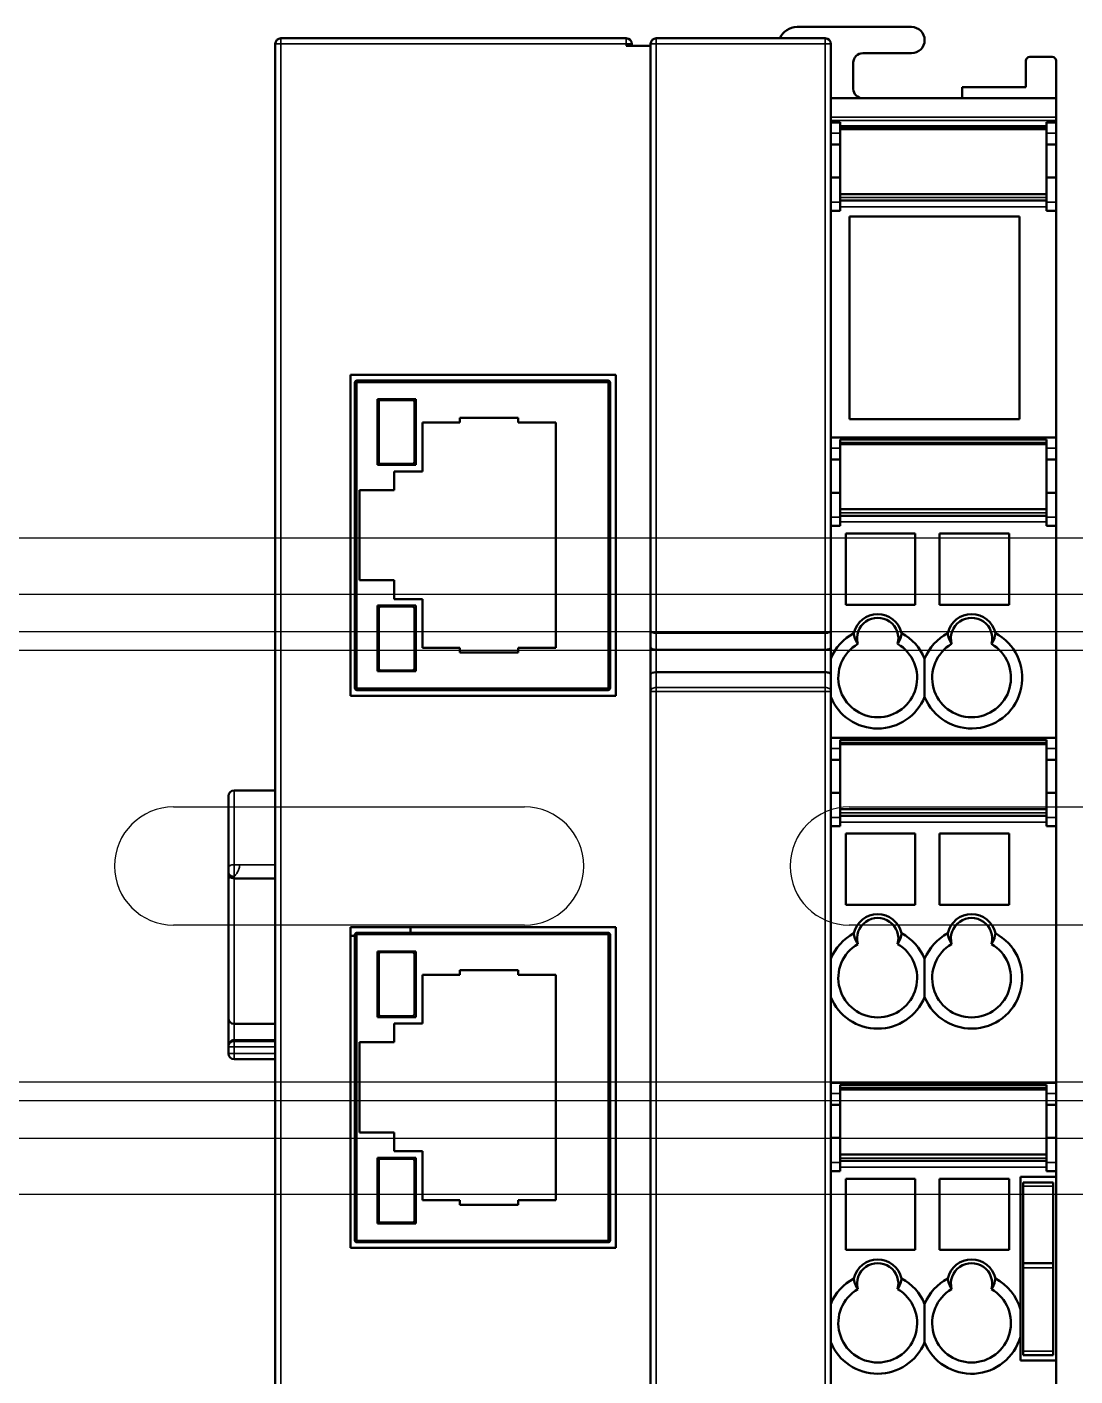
# Model space of a CAD drawing. Header units: inches. Extents: x 17 to 3130, y 15 to 659.
# Drawn here: x 1863.6 to 1919.5, y 209.4 to 281.3 of the extents above; entities that cross this region are included whole.
import ezdxf

# ---------------------------------------------------------------- set-up
doc = ezdxf.new("R2010")
doc.units = ezdxf.units.IN
doc.header["$MEASUREMENT"] = 0
doc.layers.add('Sichtbar (ISO)', color=7, linetype='Continuous', lineweight=50)
doc.layers.add('Sichtbar schmal (ISO)', color=7, linetype='Continuous', lineweight=35)

msp = doc.modelspace()

# ---------------------------------------------------------------- linework, layer by layer
at = {"color": 7, "linetype": 'Continuous', "lineweight": 25}
for p, q in [((1828.38821, 254.04604), (2076.17781, 254.04604)), ((1828.38821, 251.04604), (2076.20587, 251.04604)), ((1828.38821, 249.04604), (2076.22458, 249.04604)), ((1828.38821, 248.04604), (2076.23393, 248.04604)), ((1871.46321, 239.69604), (1890.16321, 239.69604)), ((1907.46321, 239.69604), (1926.16321, 239.69604)), ((1890.16321, 233.39604), (1871.46321, 233.39604)), ((1926.16321, 233.39604), (1907.46321, 233.39604)), ((1828.38821, 225.04604), (2076.44904, 225.04604)), ((1828.38821, 224.04604), (2076.4584, 224.04604)), ((1828.38821, 222.04604), (2076.4771, 222.04604)), ((1828.38821, 219.04604), (2076.50516, 219.04604))]:
    msp.add_line(p, q, dxfattribs=at)
for centre, start, end in [((1871.46321, 236.54604), 90, 270), ((1890.16321, 236.54604), 270, 90), ((1907.46321, 236.54604), 90, 270)]:
    msp.add_arc(centre, 3.15, start, end, dxfattribs=at)
at = {"layer": 'Sichtbar (ISO)'}
for p, q in [((1904.68052, 281.27695), (1910.78052, 281.27695)), ((1895.58052, 280.67695), (1877.18052, 280.67695)), ((1906.18052, 280.67695), (1897.18052, 280.67695)), ((1876.88052, 280.37695), (1876.88052, 182.17695)), ((1895.58052, 280.27695), (1896.88052, 280.27695)), ((1895.88052, 280.27695), (1895.88052, 280.37695)), ((1896.88052, 280.37695), (1896.88052, 249.10122)), ((1906.48052, 276.91284), (1906.48052, 280.37695)), ((1910.78052, 279.87695), (1908.18052, 279.87695)), ((1907.68052, 279.37695), (1907.68052, 277.97695)), ((1916.88052, 278.07695), (1916.88052, 279.47695)), ((1917.08052, 279.67695), (1918.28052, 279.67695)), ((1918.48052, 279.47695), (1918.48052, 277.47695)), ((1913.48052, 277.47695), (1913.48052, 278.07695)), ((1913.48052, 278.07695), (1916.88052, 278.07695)), ((1906.48052, 277.47695), (1918.48052, 277.47695)), ((1906.48052, 276.47695), (1906.48052, 276.91284)), ((1918.48052, 277.47695), (1918.48052, 276.47695)), ((1906.48052, 276.47695), (1906.48052, 276.29402)), ((1906.48052, 276.19405), (1906.48052, 276.29402)), ((1906.48052, 276.19405), (1906.48052, 276.18866)), ((1906.48052, 276.19405), (1906.98052, 276.19405)), ((1906.48052, 276.18866), (1906.48052, 275.95307)), ((1906.48052, 276.18866), (1906.98052, 276.18866)), ((1906.98052, 276.18866), (1906.98052, 276.19405)), ((1906.98052, 275.61923), (1906.98052, 276.18866)), ((1917.98052, 276.19405), (1918.48052, 276.19405)), ((1917.98052, 276.19405), (1917.98052, 276.18866)), ((1918.48052, 276.18866), (1917.98052, 276.18866)), ((1917.98052, 276.18866), (1917.98052, 275.61923)), ((1918.48052, 276.29402), (1918.48052, 276.47695)), ((1918.48052, 276.29402), (1918.48052, 276.19405)), ((1918.48052, 276.19405), (1918.48052, 276.18866)), ((1918.48052, 276.18866), (1918.48052, 275.61923)), ((1906.48052, 249.10122), (1906.48052, 275.95307)), ((1906.98052, 275.83698), (1917.98052, 275.83698)), ((1906.98052, 275.61923), (1906.98052, 275.00996)), ((1917.98052, 275.00996), (1917.98052, 275.61923)), ((1918.48052, 275.00996), (1918.48052, 275.61923)), ((1906.48052, 275.00996), (1906.98052, 275.00996)), ((1906.98052, 273.24844), (1906.98052, 275.00996)), ((1917.98052, 275.00996), (1917.98052, 273.24844)), ((1918.48052, 275.00996), (1917.98052, 275.00996)), ((1918.48052, 275.00996), (1918.48052, 273.24844)), ((1906.48052, 273.24844), (1906.98052, 273.24844)), ((1906.98052, 273.24844), (1906.98052, 271.93721)), ((1918.48052, 273.24844), (1917.98052, 273.24844)), ((1917.98052, 271.93721), (1917.98052, 273.24844)), ((1918.48052, 271.93721), (1918.48052, 273.24844)), ((1906.98052, 272.37173), (1917.98052, 272.37173)), ((1906.98052, 272.02361), (1917.98052, 272.02361)), ((1906.98052, 271.47695), (1906.98052, 271.93721)), ((1917.98052, 271.93721), (1917.98052, 271.47695)), ((1918.48052, 271.93721), (1918.48052, 271.47695)), ((1906.98052, 271.47695), (1906.48052, 271.47695)), ((1907.48052, 271.17695), (1916.53052, 271.17695)), ((1907.48052, 260.37695), (1907.48052, 271.17695)), ((1916.53052, 271.17695), (1916.53052, 260.37695)), ((1918.48052, 271.47695), (1917.98052, 271.47695)), ((1918.48052, 259.38866), (1918.48052, 271.47695)), ((1880.88052, 245.62695), (1880.88052, 262.72695)), ((1880.88052, 262.72695), (1895.03052, 262.72695)), ((1895.03052, 262.72695), (1895.03052, 245.62695)), ((1881.12052, 262.32695), (1881.12052, 246.02695)), ((1894.62052, 262.42695), (1881.22052, 262.42695)), ((1894.72052, 246.02695), (1894.72052, 262.32695)), ((1882.32052, 257.93695), (1882.32052, 261.43695)), ((1882.32052, 261.43695), (1884.37052, 261.43695)), ((1882.39552, 258.08695), (1882.39552, 261.28695)), ((1882.49552, 261.38695), (1884.19552, 261.38695)), ((1884.29552, 261.28695), (1884.29552, 258.08695)), ((1884.37052, 261.43695), (1884.37052, 257.93695)), ((1886.72052, 260.43695), (1889.82052, 260.43695)), ((1886.72052, 260.18695), (1886.72052, 260.43695)), ((1889.82052, 260.43695), (1889.82052, 260.18695)), ((1916.53052, 260.37695), (1907.48052, 260.37695)), ((1884.72052, 257.58695), (1884.72052, 260.18695)), ((1884.72052, 260.18695), (1886.72052, 260.18695)), ((1889.82052, 260.18695), (1891.82052, 260.18695)), ((1891.82052, 260.18695), (1891.82052, 248.17695)), ((1906.48052, 259.38866), (1918.48052, 259.38866)), ((1906.98052, 259.27948), (1917.98052, 259.27948)), ((1906.98052, 258.81923), (1906.98052, 259.27948)), ((1906.98052, 259.03698), (1917.98052, 259.03698)), ((1917.98052, 259.27948), (1917.98052, 258.81923)), ((1918.48052, 258.81923), (1918.48052, 259.38866)), ((1906.48052, 258.20996), (1906.98052, 258.20996)), ((1906.98052, 258.81923), (1906.98052, 258.20996)), ((1906.98052, 256.44844), (1906.98052, 258.20996)), ((1917.98052, 258.20996), (1917.98052, 258.81923)), ((1917.98052, 258.20996), (1917.98052, 256.44844)), ((1918.48052, 258.20996), (1917.98052, 258.20996)), ((1918.48052, 258.20996), (1918.48052, 258.81923)), ((1918.48052, 258.20996), (1918.48052, 256.44844)), ((1884.37052, 257.93695), (1882.32052, 257.93695)), ((1884.19552, 257.98695), (1882.49552, 257.98695)), ((1883.22052, 256.58695), (1883.22052, 257.58695)), ((1883.22052, 257.58695), (1884.72052, 257.58695)), ((1881.37052, 251.77695), (1881.37052, 256.58695)), ((1881.37052, 256.58695), (1883.22052, 256.58695)), ((1906.48052, 256.44844), (1906.98052, 256.44844)), ((1906.98052, 256.44844), (1906.98052, 255.13721)), ((1917.98052, 255.13721), (1917.98052, 256.44844)), ((1918.48052, 256.44844), (1917.98052, 256.44844)), ((1918.48052, 255.13721), (1918.48052, 256.44844)), ((1906.98052, 255.57173), (1917.98052, 255.57173)), ((1906.98052, 254.67695), (1906.48052, 254.67695)), ((1906.98052, 255.22361), (1917.98052, 255.22361)), ((1906.98052, 254.67695), (1906.98052, 255.13721)), ((1917.98052, 255.13721), (1917.98052, 254.67695)), ((1918.48052, 254.67695), (1917.98052, 254.67695)), ((1918.48052, 255.13721), (1918.48052, 254.67695)), ((1918.48052, 243.38866), (1918.48052, 254.67695)), ((1907.28052, 250.47695), (1907.28052, 254.27695)), ((1907.28052, 254.27695), (1910.98052, 254.27695)), ((1910.98052, 254.27695), (1910.98052, 250.47695)), ((1912.28052, 250.47695), (1912.28052, 254.27695)), ((1912.28052, 254.27695), (1915.98052, 254.27695)), ((1915.98052, 254.27695), (1915.98052, 250.47695)), ((1883.22052, 251.77695), (1881.37052, 251.77695)), ((1883.22052, 250.77695), (1883.22052, 251.77695)), ((1882.32052, 246.92695), (1882.32052, 250.42695)), ((1882.32052, 250.42695), (1884.37052, 250.42695)), ((1882.49552, 250.37695), (1884.19552, 250.37695)), ((1884.72052, 250.77695), (1883.22052, 250.77695)), ((1884.37052, 250.42695), (1884.37052, 246.92695)), ((1884.72052, 248.17695), (1884.72052, 250.77695)), ((1910.98052, 250.47695), (1907.28052, 250.47695)), ((1915.98052, 250.47695), (1912.28052, 250.47695)), ((1882.39552, 247.07695), (1882.39552, 250.27695)), ((1884.29552, 250.27695), (1884.29552, 247.07695)), ((1896.88052, 249.10122), (1896.88052, 248.20122)), ((1906.18052, 248.97695), (1897.18052, 248.97695)), ((1906.48052, 248.20122), (1906.48052, 249.10122)), ((1886.72052, 248.17695), (1884.72052, 248.17695)), ((1886.72052, 247.92695), (1886.72052, 248.17695)), ((1889.82052, 248.17695), (1889.82052, 247.92695)), ((1891.82052, 248.17695), (1889.82052, 248.17695)), ((1896.88052, 248.20122), (1896.88052, 246.75269)), ((1906.48052, 246.75269), (1906.48052, 248.20122)), ((1889.82052, 247.92695), (1886.72052, 247.92695)), ((1906.18052, 248.07695), (1897.18052, 248.07695)), ((1911.48052, 245.55715), (1911.48052, 247.59676)), ((1884.37052, 246.92695), (1882.32052, 246.92695)), ((1884.19552, 246.97695), (1882.49552, 246.97695)), ((1896.88052, 246.75269), (1896.88052, 245.85692)), ((1906.18052, 246.87695), (1897.18052, 246.87695)), ((1906.48052, 245.85692), (1906.48052, 246.75269)), ((1895.03052, 245.62695), (1880.88052, 245.62695)), ((1881.22052, 245.92695), (1894.62052, 245.92695)), ((1896.88052, 183.52692), (1896.88052, 245.85692)), ((1906.48052, 245.85692), (1906.48052, 183.52692)), ((1906.48052, 243.38866), (1918.48052, 243.38866)), ((1906.98052, 243.27948), (1917.98052, 243.27948)), ((1906.98052, 242.81923), (1906.98052, 243.27948)), ((1917.98052, 243.27948), (1917.98052, 242.81923)), ((1918.48052, 242.81923), (1918.48052, 243.38866)), ((1906.98052, 243.03698), (1917.98052, 243.03698)), ((1906.98052, 242.81923), (1906.98052, 242.20996)), ((1917.98052, 242.20996), (1917.98052, 242.81923)), ((1918.48052, 242.20996), (1918.48052, 242.81923)), ((1906.48052, 242.20996), (1906.98052, 242.20996)), ((1906.98052, 240.44844), (1906.98052, 242.20996)), ((1917.98052, 242.20996), (1917.98052, 240.44844)), ((1918.48052, 242.20996), (1917.98052, 242.20996)), ((1918.48052, 242.20996), (1918.48052, 240.44844)), ((1874.38052, 236.477), (1874.38052, 240.27695)), ((1874.68052, 240.57695), (1876.88052, 240.57695)), ((1906.48052, 240.44844), (1906.98052, 240.44844)), ((1906.98052, 240.44844), (1906.98052, 239.13721)), ((1917.98052, 239.13721), (1917.98052, 240.44844)), ((1918.48052, 240.44844), (1917.98052, 240.44844)), ((1918.48052, 239.13721), (1918.48052, 240.44844)), ((1906.98052, 239.57173), (1917.98052, 239.57173)), ((1906.98052, 239.22361), (1917.98052, 239.22361)), ((1906.98052, 238.67695), (1906.98052, 239.13721)), ((1917.98052, 239.13721), (1917.98052, 238.67695)), ((1918.48052, 239.13721), (1918.48052, 238.67695)), ((1906.98052, 238.67695), (1906.48052, 238.67695)), ((1907.28052, 234.47695), (1907.28052, 238.27695)), ((1907.28052, 238.27695), (1910.98052, 238.27695)), ((1910.98052, 238.27695), (1910.98052, 234.47695)), ((1912.28052, 234.47695), (1912.28052, 238.27695)), ((1912.28052, 238.27695), (1915.98052, 238.27695)), ((1915.98052, 238.27695), (1915.98052, 234.47695)), ((1918.48052, 238.67695), (1917.98052, 238.67695)), ((1918.48052, 224.98866), (1918.48052, 238.67695)), ((1874.38052, 236.477), (1874.38052, 236.22967)), ((1874.38052, 236.18714), (1874.38052, 236.22967)), ((1874.38052, 236.18714), (1874.38052, 235.80854)), ((1874.38052, 228.42695), (1874.38052, 235.80854)), ((1874.68052, 235.88714), (1876.88052, 235.88714)), ((1910.98052, 234.47695), (1907.28052, 234.47695)), ((1915.98052, 234.47695), (1912.28052, 234.47695)), ((1880.88052, 233.28695), (1895.03052, 233.28695)), ((1880.88052, 216.18695), (1880.88052, 233.28695)), ((1884.08052, 232.98695), (1884.08052, 233.28695)), ((1895.03052, 233.28695), (1895.03052, 216.18695)), ((1880.88052, 232.81815), (1881.12052, 232.81815)), ((1881.12052, 232.88695), (1881.12052, 216.58695)), ((1894.62052, 232.98695), (1881.22052, 232.98695)), ((1894.72052, 216.58695), (1894.72052, 232.88695)), ((1882.32052, 228.49695), (1882.32052, 231.99695)), ((1882.32052, 231.99695), (1884.37052, 231.99695)), ((1882.39552, 228.64695), (1882.39552, 231.84695)), ((1882.49552, 231.94695), (1884.19552, 231.94695)), ((1884.29552, 231.84695), (1884.29552, 228.64695)), ((1884.37052, 231.99695), (1884.37052, 228.49695)), ((1911.48052, 229.55715), (1911.48052, 231.59676)), ((1886.72052, 230.99695), (1889.82052, 230.99695)), ((1886.72052, 230.74695), (1886.72052, 230.99695)), ((1889.82052, 230.99695), (1889.82052, 230.74695)), ((1884.72052, 228.14695), (1884.72052, 230.74695)), ((1884.72052, 230.74695), (1886.72052, 230.74695)), ((1889.82052, 230.74695), (1891.82052, 230.74695)), ((1891.82052, 230.74695), (1891.82052, 218.73695)), ((1874.38052, 228.42695), (1874.38052, 226.98953)), ((1876.88052, 228.12695), (1874.68052, 228.12695)), ((1884.37052, 228.49695), (1882.32052, 228.49695)), ((1884.19552, 228.54695), (1882.49552, 228.54695)), ((1883.22052, 227.14695), (1883.22052, 228.14695)), ((1883.22052, 228.14695), (1884.72052, 228.14695)), ((1874.38052, 226.98953), (1874.38052, 226.89902)), ((1874.38052, 226.89902), (1874.38052, 226.54509)), ((1881.37052, 222.33695), (1881.37052, 227.14695)), ((1881.37052, 227.14695), (1883.22052, 227.14695)), ((1874.68052, 226.24509), (1876.88052, 226.24509)), ((1906.48052, 224.98866), (1918.48052, 224.98866)), ((1906.98052, 224.87948), (1917.98052, 224.87948)), ((1906.98052, 224.41923), (1906.98052, 224.87948)), ((1906.98052, 224.63698), (1917.98052, 224.63698)), ((1906.98052, 224.41923), (1906.98052, 223.80996)), ((1917.98052, 224.87948), (1917.98052, 224.41923)), ((1917.98052, 223.80996), (1917.98052, 224.41923)), ((1918.48052, 224.41923), (1918.48052, 224.98866)), ((1918.48052, 223.80996), (1918.48052, 224.41923)), ((1906.48052, 223.80996), (1906.98052, 223.80996)), ((1906.98052, 222.04844), (1906.98052, 223.80996)), ((1917.98052, 223.80996), (1917.98052, 222.04844)), ((1918.48052, 223.80996), (1917.98052, 223.80996)), ((1918.48052, 223.80996), (1918.48052, 222.04844)), ((1883.22052, 222.33695), (1881.37052, 222.33695)), ((1883.22052, 221.33695), (1883.22052, 222.33695)), ((1906.48052, 222.04844), (1906.98052, 222.04844)), ((1906.98052, 222.04844), (1906.98052, 220.73721)), ((1917.98052, 220.73721), (1917.98052, 222.04844)), ((1918.48052, 222.04844), (1917.98052, 222.04844)), ((1918.48052, 220.73721), (1918.48052, 222.04844)), ((1882.32052, 217.48695), (1882.32052, 220.98695)), ((1882.32052, 220.98695), (1884.37052, 220.98695)), ((1882.39552, 217.63695), (1882.39552, 220.83695)), ((1882.49552, 220.93695), (1884.19552, 220.93695)), ((1884.72052, 221.33695), (1883.22052, 221.33695)), ((1884.29552, 220.83695), (1884.29552, 217.63695)), ((1884.37052, 220.98695), (1884.37052, 217.48695)), ((1884.72052, 218.73695), (1884.72052, 221.33695)), ((1906.98052, 221.17173), (1917.98052, 221.17173)), ((1906.98052, 220.82361), (1917.98052, 220.82361)), ((1906.98052, 220.27695), (1906.48052, 220.27695)), ((1906.98052, 220.27695), (1906.98052, 220.73721)), ((1917.98052, 220.73721), (1917.98052, 220.27695)), ((1918.48052, 220.27695), (1917.98052, 220.27695)), ((1918.48052, 220.73721), (1918.48052, 220.27695)), ((1918.48052, 219.97695), (1918.48052, 220.27695)), ((1907.28052, 216.07695), (1907.28052, 219.87695)), ((1907.28052, 219.87695), (1910.98052, 219.87695)), ((1910.98052, 219.87695), (1910.98052, 216.07695)), ((1912.28052, 216.07695), (1912.28052, 219.87695)), ((1912.28052, 219.87695), (1915.98052, 219.87695)), ((1915.98052, 219.87695), (1915.98052, 216.07695)), ((1916.58052, 212.90497), (1916.58052, 219.97695)), ((1916.58052, 219.97695), (1918.48052, 219.97695)), ((1916.73052, 219.47695), (1916.73052, 219.67695)), ((1916.73052, 219.67695), (1918.33052, 219.67695)), ((1916.73052, 219.47695), (1916.73052, 215.37695)), ((1918.33052, 219.67695), (1918.33052, 219.47695)), ((1918.33052, 215.37695), (1918.33052, 219.47695)), ((1918.48052, 219.97695), (1918.48052, 210.17695)), ((1886.72052, 218.73695), (1884.72052, 218.73695)), ((1886.72052, 218.48695), (1886.72052, 218.73695)), ((1889.82052, 218.73695), (1889.82052, 218.48695)), ((1891.82052, 218.73695), (1889.82052, 218.73695)), ((1889.82052, 218.48695), (1886.72052, 218.48695)), ((1884.37052, 217.48695), (1882.32052, 217.48695)), ((1884.19552, 217.53695), (1882.49552, 217.53695)), ((1881.22052, 216.48695), (1894.62052, 216.48695)), ((1895.03052, 216.18695), (1880.88052, 216.18695)), ((1910.98052, 216.07695), (1907.28052, 216.07695)), ((1915.98052, 216.07695), (1912.28052, 216.07695)), ((1916.73052, 215.12695), (1916.73052, 215.37695)), ((1916.73052, 215.37695), (1918.33052, 215.37695)), ((1916.73052, 215.12695), (1916.73052, 210.67695)), ((1918.33052, 215.37695), (1918.33052, 215.12695)), ((1918.33052, 210.67695), (1918.33052, 215.12695)), ((1911.48052, 211.15715), (1911.48052, 213.19676)), ((1916.58052, 210.17695), (1916.58052, 211.44894)), ((1918.48052, 210.17695), (1916.58052, 210.17695)), ((1916.73052, 210.47695), (1916.73052, 210.67695)), ((1918.33052, 210.47695), (1916.73052, 210.47695)), ((1918.33052, 210.67695), (1918.33052, 210.47695)), ((1918.48052, 206.58866), (1918.48052, 210.17695))]:
    msp.add_line(p, q, dxfattribs=at)
for centre, radius, start, end in [((1904.68052, 280.27695), 1, 90, 156.4218215), ((1910.78052, 280.57695), 0.7, 270, 90), ((1877.18052, 280.37695), 0.3, 90, 180), ((1895.58052, 280.37695), 0.3, 0, 90), ((1897.18052, 280.37695), 0.3, 90, 180), ((1906.18052, 280.37695), 0.3, 0, 90), ((1908.18052, 279.37695), 0.5, 90, 180), ((1917.08052, 279.47695), 0.2, 90, 180), ((1918.28052, 279.47695), 0.2, 0, 90), ((1908.18052, 277.97695), 0.5, 180, 270), ((1881.22052, 262.32695), 0.1, 90, 180), ((1894.62052, 262.32695), 0.1, 0, 90), ((1882.49552, 261.28695), 0.1, 90, 180), ((1884.19552, 261.28695), 0.1, 0, 90), ((1882.49552, 258.08695), 0.1, 180, 270), ((1884.19552, 258.08695), 0.1, 270, 0), ((1882.49552, 250.27695), 0.1, 90, 180), ((1884.19552, 250.27695), 0.1, 0, 90), ((1908.98052, 248.67695), 1.3, 12.5885798, 167.4114202), ((1908.98052, 248.67695), 1.1, 344.816886, 195.183114), ((1913.98052, 248.67695), 1.3, 12.5885798, 167.4114202), ((1913.98052, 248.67695), 1.1, 344.816886, 195.183114), ((1908.98052, 246.57695), 2.7, 118.0282452, 157.8083934), ((1908.98052, 246.57695), 2.7, 22.1916066, 61.9717548), ((1913.98052, 246.57695), 2.7, 202.1916066, 61.9717548), ((1913.98052, 246.57695), 2.7, 118.0282452, 157.8083934), ((1908.98052, 246.57695), 2.1, 120.3662281, 59.6337719), ((1913.98052, 246.57695), 2.1, 120.3662281, 59.6337719), ((1882.49552, 247.07695), 0.1, 180, 270), ((1884.19552, 247.07695), 0.1, 270, 0), ((1881.22052, 246.02695), 0.1, 180, 270), ((1894.62052, 246.02695), 0.1, 270, 0), ((1908.98052, 246.57695), 2.7, 202.1916066, 337.8083934), ((1874.68052, 240.27695), 0.3, 90, 180), ((1874.68052, 236.18714), 0.3, 180, 270), ((1908.98052, 232.67695), 1.3, 12.5885798, 167.4114202), ((1908.98052, 232.67695), 1.1, 344.816886, 195.183114), ((1913.98052, 232.67695), 1.3, 12.5885798, 167.4114202), ((1913.98052, 232.67695), 1.1, 344.816886, 195.183114), ((1881.22052, 232.88695), 0.1, 90, 180), ((1894.62052, 232.88695), 0.1, 0, 90), ((1908.98052, 230.57695), 2.7, 118.0282452, 157.8083934), ((1908.98052, 230.57695), 2.1, 120.3662281, 59.6337719), ((1908.98052, 230.57695), 2.7, 22.1916066, 61.9717548), ((1913.98052, 230.57695), 2.7, 202.1916066, 61.9717548), ((1913.98052, 230.57695), 2.7, 118.0282452, 157.8083934), ((1913.98052, 230.57695), 2.1, 120.3662281, 59.6337719), ((1882.49552, 231.84695), 0.1, 90, 180), ((1884.19552, 231.84695), 0.1, 0, 90), ((1908.98052, 230.57695), 2.7, 202.1916066, 337.8083934), ((1874.68052, 228.42695), 0.3, 180, 270), ((1882.49552, 228.64695), 0.1, 180, 270), ((1884.19552, 228.64695), 0.1, 270, 0), ((1874.68052, 226.54509), 0.3, 180, 270), ((1882.49552, 220.83695), 0.1, 90, 180), ((1884.19552, 220.83695), 0.1, 0, 90), ((1882.49552, 217.63695), 0.1, 180, 270), ((1884.19552, 217.63695), 0.1, 270, 0), ((1881.22052, 216.58695), 0.1, 180, 270), ((1894.62052, 216.58695), 0.1, 270, 0), ((1908.98052, 214.27695), 1.3, 12.5885798, 167.4114202), ((1908.98052, 214.27695), 1.1, 344.816886, 195.183114), ((1913.98052, 214.27695), 1.3, 12.5885798, 167.4114202), ((1913.98052, 214.27695), 1.1, 344.816886, 195.183114), ((1908.98052, 212.17695), 2.7, 118.0282452, 157.8083934), ((1908.98052, 212.17695), 2.7, 22.1916066, 61.9717548), ((1913.98052, 212.17695), 2.7, 118.0282452, 157.8083934), ((1913.98052, 212.17695), 2.7, 15.642471, 61.9717548), ((1908.98052, 212.17695), 2.1, 120.3662281, 59.6337719), ((1913.98052, 212.17695), 2.1, 120.3662281, 59.6337719), ((1913.98052, 212.17695), 2.7, 202.1916066, 344.357529), ((1908.98052, 212.17695), 2.7, 202.1916066, 337.8083934)]:
    msp.add_arc(centre, radius, start, end, dxfattribs=at)
for centre, major_axis, start_param, end_param in [((1897.18052, 249.10122), (-0.3, 0), 0, 1.57079633), ((1906.18052, 249.10122), (0.3, 0), 4.71238898, 6.28318531), ((1897.18052, 248.20122), (0.3, 0), 3.14159265, 4.71238898), ((1906.18052, 248.20122), (-0.3, 0), 1.57079633, 3.14159265), ((1897.18052, 246.75269), (0.3, 0), 1.57079633, 3.14159265), ((1906.18052, 246.75269), (-0.3, 0), 3.14159265, 4.71238898)]:
    msp.add_ellipse(centre, major_axis=major_axis, ratio=0.41421356, start_param=start_param, end_param=end_param, dxfattribs=at)
for points, knots in [([(1907.91892, 248.38886), (1907.90222, 248.41306), (1907.88669, 248.4375), (1907.78805, 248.60527), (1907.72881, 248.77728), (1907.71177, 248.96029)], [0.3009031025, 0.3009031025, 0.3009031025, 0.3009031025, 0.3129290208, 0.3129290208, 0.3834743236, 0.3834743236, 0.3834743236, 0.3834743236]), ([(1910.24927, 248.96029), (1910.23223, 248.77728), (1910.17299, 248.60527), (1910.08872, 248.46193), (1910.07436, 248.4375), (1910.05882, 248.41306), (1910.04212, 248.38886)], [-0.0705453029, -0.0705453029, -0.0705453029, -0.0705453029, 0, 0, 0, 0.0120259184, 0.0120259184, 0.0120259184, 0.0120259184]), ([(1912.91892, 248.38886), (1912.90222, 248.41306), (1912.88669, 248.4375), (1912.78805, 248.60527), (1912.72881, 248.77728), (1912.71177, 248.96029)], [0.3009031025, 0.3009031025, 0.3009031025, 0.3009031025, 0.3129290208, 0.3129290208, 0.3834743236, 0.3834743236, 0.3834743236, 0.3834743236]), ([(1915.24927, 248.96029), (1915.23223, 248.77728), (1915.17299, 248.60527), (1915.08872, 248.46193), (1915.07436, 248.4375), (1915.05882, 248.41306), (1915.04212, 248.38886)], [-0.0705453029, -0.0705453029, -0.0705453029, -0.0705453029, 0, 0, 0, 0.0120259184, 0.0120259184, 0.0120259184, 0.0120259184]), ([(1907.91892, 232.38886), (1907.90222, 232.41306), (1907.88669, 232.4375), (1907.78805, 232.60527), (1907.72881, 232.77728), (1907.71177, 232.96029)], [0.3009031025, 0.3009031025, 0.3009031025, 0.3009031025, 0.3129290208, 0.3129290208, 0.3834743236, 0.3834743236, 0.3834743236, 0.3834743236]), ([(1910.24927, 232.96029), (1910.23223, 232.77728), (1910.17299, 232.60527), (1910.08872, 232.46193), (1910.07436, 232.4375), (1910.05882, 232.41306), (1910.04212, 232.38886)], [-0.0705453029, -0.0705453029, -0.0705453029, -0.0705453029, 0, 0, 0, 0.0120259184, 0.0120259184, 0.0120259184, 0.0120259184]), ([(1912.91892, 232.38886), (1912.90222, 232.41306), (1912.88669, 232.4375), (1912.78805, 232.60527), (1912.72881, 232.77728), (1912.71177, 232.96029)], [0.3009031025, 0.3009031025, 0.3009031025, 0.3009031025, 0.3129290208, 0.3129290208, 0.3834743236, 0.3834743236, 0.3834743236, 0.3834743236]), ([(1915.24927, 232.96029), (1915.23223, 232.77728), (1915.17299, 232.60527), (1915.08872, 232.46193), (1915.07436, 232.4375), (1915.05882, 232.41306), (1915.04212, 232.38886)], [-0.0705453029, -0.0705453029, -0.0705453029, -0.0705453029, 0, 0, 0, 0.0120259184, 0.0120259184, 0.0120259184, 0.0120259184]), ([(1907.91892, 213.98886), (1907.90222, 214.01306), (1907.88669, 214.0375), (1907.78805, 214.20527), (1907.72881, 214.37728), (1907.71177, 214.56029)], [0.3009031025, 0.3009031025, 0.3009031025, 0.3009031025, 0.3129290208, 0.3129290208, 0.3834743236, 0.3834743236, 0.3834743236, 0.3834743236]), ([(1910.24927, 214.56029), (1910.23223, 214.37728), (1910.17299, 214.20527), (1910.08872, 214.06193), (1910.07436, 214.0375), (1910.05882, 214.01306), (1910.04212, 213.98886)], [-0.0705453029, -0.0705453029, -0.0705453029, -0.0705453029, 0, 0, 0, 0.0120259184, 0.0120259184, 0.0120259184, 0.0120259184]), ([(1912.91892, 213.98886), (1912.90222, 214.01306), (1912.88669, 214.0375), (1912.78805, 214.20527), (1912.72881, 214.37728), (1912.71177, 214.56029)], [0.3009031025, 0.3009031025, 0.3009031025, 0.3009031025, 0.3129290208, 0.3129290208, 0.3834743236, 0.3834743236, 0.3834743236, 0.3834743236]), ([(1915.24927, 214.56029), (1915.23223, 214.37728), (1915.17299, 214.20527), (1915.08872, 214.06193), (1915.07436, 214.0375), (1915.05882, 214.01306), (1915.04212, 213.98886)], [-0.0705453029, -0.0705453029, -0.0705453029, -0.0705453029, 0, 0, 0, 0.0120259184, 0.0120259184, 0.0120259184, 0.0120259184])]:
    msp.add_open_spline(points, degree=3, knots=knots, dxfattribs=at)
msp.add_rational_spline([(1916.58052, 212.90497), (1916.58052, 212.17695), (1916.58052, 211.44894)], [1, 1.03846153846, 1], degree=2, dxfattribs=at)
at = {"layer": 'Sichtbar schmal (ISO)'}
for p, q in [((1877.18052, 280.67695), (1877.18052, 280.37695)), ((1895.58052, 280.37695), (1895.58052, 280.67695)), ((1897.18052, 280.37695), (1897.18052, 280.67695)), ((1906.18052, 280.37695), (1906.18052, 280.67695)), ((1877.18052, 280.37695), (1876.88052, 280.37695)), ((1877.18052, 280.37695), (1895.58052, 280.37695)), ((1877.18052, 182.17695), (1877.18052, 280.37695)), ((1895.58052, 280.37695), (1895.58052, 280.27695)), ((1895.58052, 280.37695), (1895.88052, 280.37695)), ((1896.88052, 280.37695), (1897.18052, 280.37695)), ((1897.18052, 248.97695), (1897.18052, 280.37695)), ((1897.18052, 280.37695), (1906.18052, 280.37695)), ((1906.18052, 280.37695), (1906.18052, 248.97695)), ((1906.48052, 280.37695), (1906.18052, 280.37695)), ((1906.48052, 276.47695), (1918.48052, 276.47695)), ((1906.48052, 276.29402), (1918.48052, 276.29402)), ((1906.48052, 275.61923), (1906.98052, 275.61923)), ((1906.98052, 276.00629), (1917.98052, 276.00629)), ((1906.98052, 275.93002), (1917.98052, 275.93002)), ((1918.48052, 275.61923), (1917.98052, 275.61923)), ((1906.48052, 271.93721), (1906.98052, 271.93721)), ((1906.98052, 272.17971), (1917.98052, 272.17971)), ((1918.48052, 271.93721), (1917.98052, 271.93721)), ((1906.98052, 271.69211), (1917.98052, 271.69211)), ((1881.22052, 262.32695), (1881.12052, 262.32695)), ((1881.22052, 262.42695), (1881.22052, 262.32695)), ((1881.22052, 262.32695), (1894.62052, 262.32695)), ((1881.22052, 246.02695), (1881.22052, 262.32695)), ((1894.62052, 262.32695), (1894.62052, 262.42695)), ((1894.62052, 262.32695), (1894.62052, 246.02695)), ((1894.72052, 262.32695), (1894.62052, 262.32695)), ((1906.98052, 259.13002), (1917.98052, 259.13002)), ((1906.48052, 258.81923), (1906.98052, 258.81923)), ((1918.48052, 258.81923), (1917.98052, 258.81923)), ((1906.98052, 255.37971), (1917.98052, 255.37971)), ((1906.48052, 255.13721), (1906.98052, 255.13721)), ((1906.98052, 254.89211), (1917.98052, 254.89211)), ((1918.48052, 255.13721), (1917.98052, 255.13721)), ((1897.18052, 248.07695), (1897.18052, 248.97695)), ((1906.18052, 248.97695), (1906.18052, 248.07695)), ((1897.18052, 246.87695), (1897.18052, 248.07695)), ((1906.18052, 248.07695), (1906.18052, 246.87695)), ((1897.18052, 246.06905), (1897.18052, 246.87695)), ((1906.18052, 246.87695), (1906.18052, 246.06905)), ((1881.12052, 246.02695), (1881.22052, 246.02695)), ((1894.62052, 246.02695), (1881.22052, 246.02695)), ((1881.22052, 246.02695), (1881.22052, 245.92695)), ((1894.62052, 245.92695), (1894.62052, 246.02695)), ((1894.62052, 246.02695), (1894.72052, 246.02695)), ((1906.18052, 246.06905), (1897.18052, 246.06905)), ((1897.18052, 245.85535), (1897.18052, 246.06905)), ((1906.18052, 246.06905), (1906.18052, 245.85535)), ((1897.18052, 245.85535), (1897.18052, 183.46515)), ((1897.18052, 245.85535), (1906.18052, 245.85535)), ((1906.18052, 183.46515), (1906.18052, 245.85535)), ((1906.98052, 243.13002), (1917.98052, 243.13002)), ((1906.48052, 242.81923), (1906.98052, 242.81923)), ((1918.48052, 242.81923), (1917.98052, 242.81923)), ((1874.68052, 240.57695), (1874.68052, 236.61179)), ((1906.48052, 239.13721), (1906.98052, 239.13721)), ((1906.98052, 239.37971), (1917.98052, 239.37971)), ((1906.98052, 238.89211), (1917.98052, 238.89211)), ((1918.48052, 239.13721), (1917.98052, 239.13721)), ((1874.68052, 235.99347), (1874.68052, 236.61179)), ((1874.68052, 236.61179), (1874.98052, 236.61179)), ((1874.68052, 235.99347), (1874.68052, 235.88714)), ((1874.98052, 236.61179), (1876.88052, 236.61179)), ((1874.68052, 235.88714), (1874.68052, 228.12695)), ((1881.22052, 232.88695), (1881.12052, 232.88695)), ((1881.22052, 232.98695), (1881.22052, 232.88695)), ((1881.22052, 232.88695), (1894.62052, 232.88695)), ((1881.22052, 216.58695), (1881.22052, 232.88695)), ((1894.62052, 232.88695), (1894.62052, 232.98695)), ((1894.62052, 232.88695), (1894.62052, 216.58695)), ((1894.72052, 232.88695), (1894.62052, 232.88695)), ((1874.68052, 227.28208), (1874.68052, 228.12695)), ((1874.68052, 227.28208), (1876.88052, 227.28208)), ((1874.68052, 227.19572), (1874.68052, 227.28208)), ((1876.88052, 227.19572), (1874.68052, 227.19572)), ((1874.68052, 227.19572), (1874.68052, 226.90046)), ((1874.68052, 226.90046), (1876.88052, 226.90046)), ((1874.68052, 226.54652), (1874.68052, 226.90046)), ((1876.88052, 226.54652), (1874.68052, 226.54652)), ((1874.68052, 226.54652), (1874.68052, 226.24509)), ((1906.48052, 224.41923), (1906.98052, 224.41923)), ((1906.98052, 224.73002), (1917.98052, 224.73002)), ((1918.48052, 224.41923), (1917.98052, 224.41923)), ((1906.98052, 220.97971), (1917.98052, 220.97971)), ((1906.48052, 220.73721), (1906.98052, 220.73721)), ((1906.98052, 220.49211), (1917.98052, 220.49211)), ((1918.48052, 220.73721), (1917.98052, 220.73721)), ((1916.73052, 219.47695), (1918.33052, 219.47695)), ((1881.12052, 216.58695), (1881.22052, 216.58695)), ((1894.62052, 216.58695), (1881.22052, 216.58695)), ((1881.22052, 216.58695), (1881.22052, 216.48695)), ((1894.62052, 216.48695), (1894.62052, 216.58695)), ((1894.62052, 216.58695), (1894.72052, 216.58695)), ((1916.73052, 215.12695), (1918.33052, 215.12695)), ((1916.73052, 210.67695), (1918.33052, 210.67695))]:
    msp.add_line(p, q, dxfattribs=at)
for centre, major_axis, ratio, start_param, end_param in [((1897.18052, 245.85692), (-0.3, 0), 0.70710678, 4.71238898, 6.28318531), ((1906.18052, 245.85692), (0.3, 0), 0.70710678, 0, 1.57079633), ((1897.18052, 245.85692), (-0.3, 0), 0.00521612, 0, 1.57079633), ((1906.18052, 245.85692), (0.3, 0), 0.00521612, 4.71238898, 6.28318531), ((1874.68052, 236.477), (-0.3, 0), 0.44928208, 4.71238898, 6.28318531), ((1874.68052, 236.22967), (-0.3, 0), 0.78734918, 0, 1.57079633), ((1874.68052, 235.80854), (-0.3, 0), 0.49122931, 5.27419861, 6.28318531), ((1874.68052, 226.98953), (-0.3, 0), 0.97518, 4.71238898, 6.28318531), ((1874.68052, 226.89902), (-0.3, 0), 0.98899747, 4.71238898, 6.28318531), ((1874.68052, 226.89902), (-0.3, 0), 0.00478591, 4.71238898, 6.28318531), ((1874.68052, 226.54509), (-0.3, 0), 0.00478591, 4.71238898, 6.28318531)]:
    msp.add_ellipse(centre, major_axis=major_axis, ratio=ratio, start_param=start_param, end_param=end_param, dxfattribs=at)
msp.add_open_spline([(1874.98052, 236.61179), (1874.98052, 236.58373), (1874.97837, 236.55454), (1874.96979, 236.49385), (1874.9633, 236.4627), (1874.93781, 236.36845), (1874.91327, 236.30716), (1874.84778, 236.18137), (1874.80493, 236.12011), (1874.73366, 236.04068), (1874.70733, 236.01546), (1874.68052, 235.99347)], degree=3, knots=[0, 0, 0, 0, 0.0094197628, 0.0094197628, 0.0191084771, 0.0191084771, 0.0388066774, 0.0388066774, 0.0628463411, 0.0628463411, 0.0761227345, 0.0761227345, 0.0761227345, 0.0761227345], dxfattribs=at)

doc.saveas('drawing.dxf')
